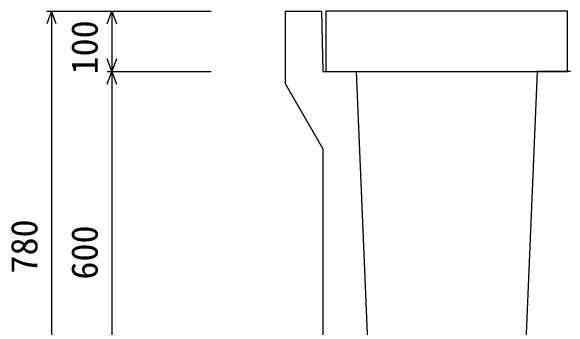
# Model space of a CAD drawing. Units: millimetres, scale not verified. Extents: x -25200 to 25200, y -8910 to 8910.
# Drawn here: x 5938 to 6862, y 2551 to 3076 of the extents above; entities that cross this region are included whole.
import ezdxf
from ezdxf.enums import TextEntityAlignment as Align

# ---------------------------------------------------------------- set-up
doc = ezdxf.new("R2010")
doc.units = ezdxf.units.MM
doc.header["$LTSCALE"] = 30
for name, color, linetype, lineweight in [('0-0_DIM', 7, 'Continuous', 25), ('0-2_HATCH', 6, 'Continuous', 25), ('0-5_OUTLINE', 3, 'Continuous', 25)]:
    doc.layers.add(name, color=color, linetype=linetype, lineweight=lineweight)
doc.styles.add('ＭＳ ゴシック', font='')
doc.styles.get('ＭＳ ゴシック').set_extended_font_data('MS Gothic')

msp = doc.modelspace()

# ---------------------------------------------------------------- linework, layer by layer
at = {"layer": '0-0_DIM'}
for p, q in [((5997.28, 3076.3), (6269.78, 3076.3)), ((6004.78, 3076.3), (6004.78, 2296.3)), ((6104.78, 3076.3), (6104.78, 2976.3)), ((6097.28, 2976.3), (6269.78, 2976.3)), ((6104.78, 2976.3), (6104.78, 2376.3))]:
    msp.add_line(p, q, dxfattribs=at)
for points in [[(6012.48, 3055.15), (6004.78, 3076.3), (5997.08, 3055.15)], [(6097.08, 3055.15), (6104.78, 3076.3), (6112.47, 3055.15)], [(6112.47, 2997.44), (6104.78, 2976.3), (6097.08, 2997.44)], [(6097.08, 2955.15), (6104.78, 2976.3), (6112.47, 2955.15)]]:
    msp.add_lwpolyline(points, dxfattribs=at)
at = {"layer": '0-2_HATCH'}
msp.add_lwpolyline([(6459.78, 2976.3), (6859.78, 2976.3), (6859.78, 3076.3), (6459.78, 3076.3)], close=True, dxfattribs=at)
at = {"layer": '0-5_OUTLINE'}
for p, q in [((6392.28, 3076.3), (6392.28, 2956.3)), ((6509.78, 2976.3), (6532.78, 2424.21)), ((6809.78, 2976.3), (6786.78, 2424.21)), ((6864.78, 2976.3), (6809.78, 2976.3)), ((6392.28, 2956.3), (6454.78, 2848.3)), ((6454.78, 2848.3), (6454.78, 2448.8))]:
    msp.add_line(p, q, dxfattribs=at)
msp.add_lwpolyline([(6392.28, 3076.3), (6452.28, 3076.3), (6454.78, 2976.3), (6509.78, 2976.3)], dxfattribs=at)

# ---------------------------------------------------------------- texts
at = {"layer": '0-0_DIM', "style": 'ＭＳ ゴシック'}
for s, p in [('100', (6094.78, 2971.3)), ('780', (5994.78, 2641.3)), ('600', (6094.78, 2631.3))]:
    msp.add_text(s, height=43.99, rotation=90, dxfattribs=at).set_placement(p, align=Align.BOTTOM_LEFT)

doc.saveas('drawing.dxf')
